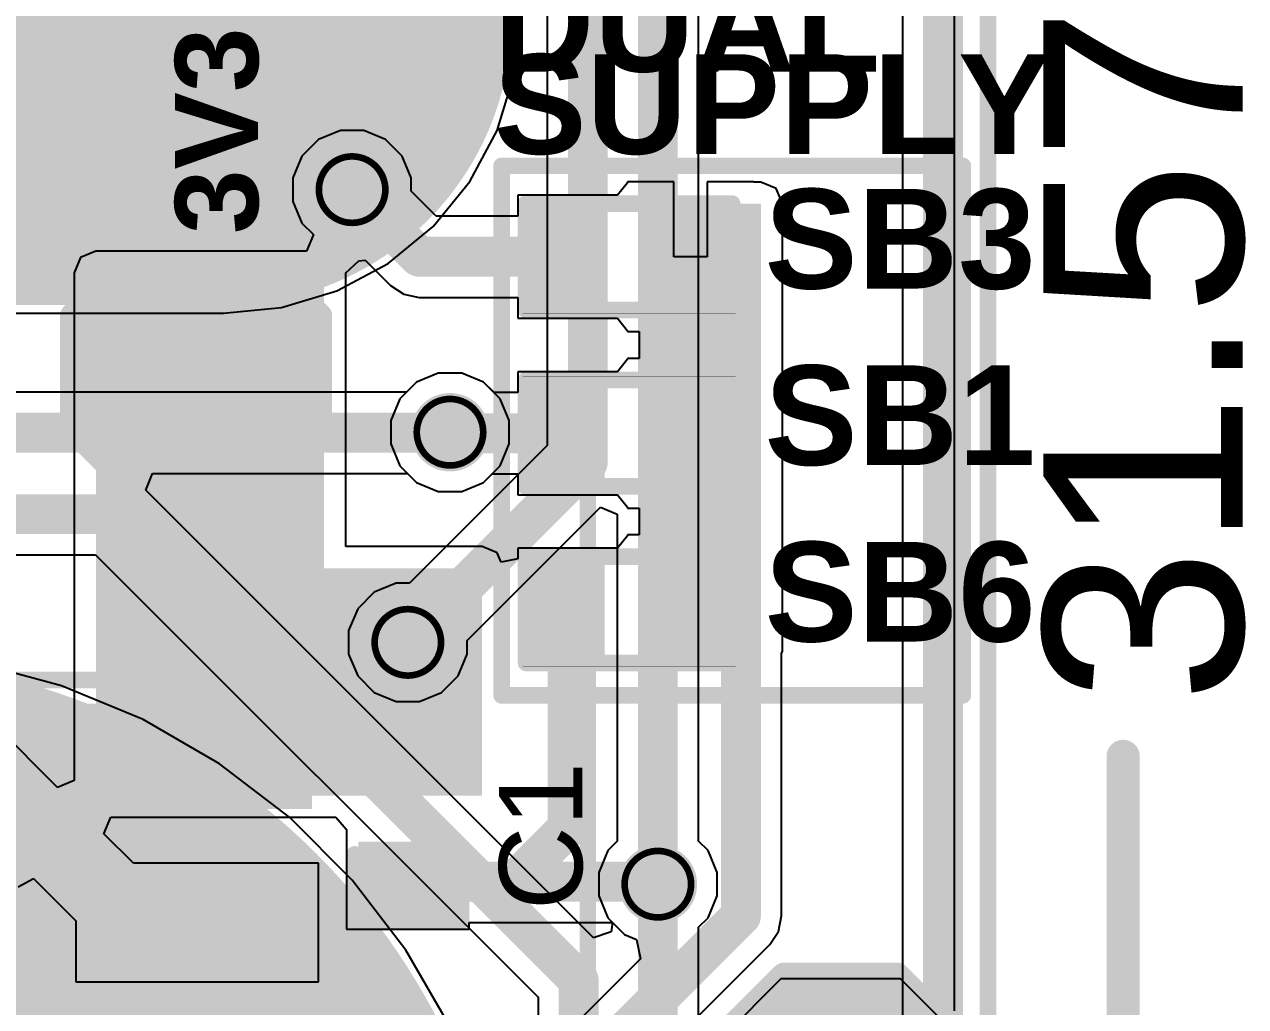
# Model space of a CAD drawing. Header units: inches. Extents: x 0 to 13.7, y 0 to 1.9.
# Drawn here: x 0.3984 to 0.7658, y 0.3242 to 0.6197 of the extents above; entities that cross this region are included whole.
import ezdxf

# ---------------------------------------------------------------- set-up
doc = ezdxf.new("R2010")
doc.units = ezdxf.units.IN
doc.header["$MEASUREMENT"] = 0
for name, color, linetype in [('Board Outline', 216, 'Continuous'), ('Bottom Layer', 5, 'Continuous'), ('Bottom Overlay', 54, 'Continuous'), ('Bottom Paste', 16, 'Continuous'), ('Bottom Solder', 6, 'Continuous'), ('Dimension', 6, 'Continuous'), ('Drill Drawing', 1, 'Continuous'), ('Top Layer', 1, 'Continuous'), ('Top Overlay', 2, 'Continuous'), ('Top Paste', 8, 'Continuous'), ('Top Solder', 216, 'Continuous'), ('Via Holes', 16, 'Continuous')]:
    doc.layers.add(name, color=color, linetype=linetype)
doc.styles.add('Arial', font='', dxfattribs={"height": 0.2})
doc.styles.add('Arial_Bold', font='', dxfattribs={"height": 0.2})
doc.styles.get('Arial').set_extended_font_data('Arial')
doc.styles.get('Arial_Bold').set_extended_font_data('Arial', bold=True)

# ---------------------------------------------------------------- blocks, each defined once
blk = doc.blocks.new('T__________8')
at = {"layer": 'Top Layer'}
blk.add_hatch(color=1, dxfattribs=at).paths.add_polyline_path([(0.015, 0.03), (-0.015, 0.03), (-0.03, 0.015), (-0.03, -0.015), (-0.015, -0.03), (0.015, -0.03), (0.03, -0.015), (0.03, 0.015)])
at = {"layer": 'Top Paste'}
blk.add_hatch(color=8, dxfattribs=at).paths.add_polyline_path([(0.015, 0.03), (-0.015, 0.03), (-0.03, 0.015), (-0.03, -0.015), (-0.015, -0.03), (0.015, -0.03), (0.03, -0.015), (0.03, 0.015)])
at = {"layer": 'Top Solder'}
blk.add_hatch(color=216, dxfattribs=at).paths.add_polyline_path([(0.017, 0.034), (-0.017, 0.034), (-0.034, 0.017), (-0.034, -0.017), (-0.017, -0.034), (0.017, -0.034), (0.034, -0.017), (0.034, 0.017)])
at = {"layer": 'Top Overlay'}
for points in [[(-0.017, 0.037, 0.00787, 0.00787, 0), (-0.037, 0.017, 0.00787, 0.00787, 0)], [(-0.017, 0.037, 0.00787, 0.00787, 0), (0.017, 0.037, 0.00787, 0.00787, 0)], [(0.017, 0.037, 0.00787, 0.00787, 0), (0.037, 0.017, 0.00787, 0.00787, 0)], [(-0.037, 0.017, 0.00787, 0.00787, 0), (-0.037, -0.017, 0.00787, 0.00787, 0)], [(0.037, 0.017, 0.00787, 0.00787, 0), (0.037, -0.017, 0.00787, 0.00787, 0)], [(-0.037, -0.017, 0.00787, 0.00787, 0), (-0.017, -0.037, 0.00787, 0.00787, 0)], [(0.037, -0.017, 0.00787, 0.00787, 0), (0.017, -0.037, 0.00787, 0.00787, 0)], [(-0.017, -0.037, 0.00787, 0.00787, 0), (0.017, -0.037, 0.00787, 0.00787, 0)]]:
    blk.add_lwpolyline(points, format="xyseb", dxfattribs=at)
for points in [[(-0.01897, 0.037, 0.00394, 0.00394, 1), (-0.01503, 0.037, 0.00394, 0.00394, 1)], [(-0.01897, 0.037, 0.00394, 0.00394, 1), (-0.01503, 0.037, 0.00394, 0.00394, 1)], [(0.01503, 0.037, 0.00394, 0.00394, 1), (0.01897, 0.037, 0.00394, 0.00394, 1)], [(0.01503, 0.037, 0.00394, 0.00394, 1), (0.01897, 0.037, 0.00394, 0.00394, 1)], [(-0.03897, 0.017, 0.00394, 0.00394, 1), (-0.03503, 0.017, 0.00394, 0.00394, 1)], [(-0.03897, 0.017, 0.00394, 0.00394, 1), (-0.03503, 0.017, 0.00394, 0.00394, 1)], [(0.03503, 0.017, 0.00394, 0.00394, 1), (0.03897, 0.017, 0.00394, 0.00394, 1)], [(0.03503, 0.017, 0.00394, 0.00394, 1), (0.03897, 0.017, 0.00394, 0.00394, 1)], [(-0.03897, -0.017, 0.00394, 0.00394, 1), (-0.03503, -0.017, 0.00394, 0.00394, 1)], [(-0.03897, -0.017, 0.00394, 0.00394, 1), (-0.03503, -0.017, 0.00394, 0.00394, 1)], [(0.03503, -0.017, 0.00394, 0.00394, 1), (0.03897, -0.017, 0.00394, 0.00394, 1)], [(0.03503, -0.017, 0.00394, 0.00394, 1), (0.03897, -0.017, 0.00394, 0.00394, 1)], [(-0.01897, -0.037, 0.00394, 0.00394, 1), (-0.01503, -0.037, 0.00394, 0.00394, 1)], [(-0.01897, -0.037, 0.00394, 0.00394, 1), (-0.01503, -0.037, 0.00394, 0.00394, 1)], [(0.01503, -0.037, 0.00394, 0.00394, 1), (0.01897, -0.037, 0.00394, 0.00394, 1)], [(0.01503, -0.037, 0.00394, 0.00394, 1), (0.01897, -0.037, 0.00394, 0.00394, 1)]]:
    blk.add_lwpolyline(points, format="xyseb", close=True, dxfattribs=at)
blk = doc.blocks.new('T__________9')
at = {"layer": 'Top Layer'}
blk.add_hatch(color=1, dxfattribs=at).paths.add_polyline_path([(0.015, 0.03), (-0.015, 0.03), (-0.03, 0.015), (-0.03, -0.015), (-0.015, -0.03), (0.015, -0.03), (0.03, -0.015), (0.03, 0.015)])
at = {"layer": 'Top Paste'}
blk.add_hatch(color=8, dxfattribs=at).paths.add_polyline_path([(0.015, 0.03), (-0.015, 0.03), (-0.03, 0.015), (-0.03, -0.015), (-0.015, -0.03), (0.015, -0.03), (0.03, -0.015), (0.03, 0.015)])
at = {"layer": 'Top Solder'}
blk.add_hatch(color=216, dxfattribs=at).paths.add_polyline_path([(0.017, 0.034), (-0.017, 0.034), (-0.034, 0.017), (-0.034, -0.017), (-0.017, -0.034), (0.017, -0.034), (0.034, -0.017), (0.034, 0.017)])
at = {"layer": 'Top Overlay'}
for points in [[(-0.037, 0.017, 0.00787, 0.00787, 0), (-0.017, 0.037, 0.00787, 0.00787, 0)], [(-0.017, 0.037, 0.00787, 0.00787, 0), (0.017, 0.037, 0.00787, 0.00787, 0)], [(0.017, 0.037, 0.00787, 0.00787, 0), (0.037, 0.017, 0.00787, 0.00787, 0)], [(-0.037, -0.017, 0.00787, 0.00787, 0), (-0.037, 0.017, 0.00787, 0.00787, 0)], [(0.037, -0.017, 0.00787, 0.00787, 0), (0.037, 0.017, 0.00787, 0.00787, 0)], [(-0.037, -0.017, 0.00787, 0.00787, 0), (-0.017, -0.037, 0.00787, 0.00787, 0)], [(0.017, -0.037, 0.00787, 0.00787, 0), (0.037, -0.017, 0.00787, 0.00787, 0)], [(-0.017, -0.037, 0.00787, 0.00787, 0), (0.017, -0.037, 0.00787, 0.00787, 0)]]:
    blk.add_lwpolyline(points, format="xyseb", dxfattribs=at)
for points in [[(-0.01897, 0.037, 0.00394, 0.00394, 1), (-0.01503, 0.037, 0.00394, 0.00394, 1)], [(-0.01897, 0.037, 0.00394, 0.00394, 1), (-0.01503, 0.037, 0.00394, 0.00394, 1)], [(0.01503, 0.037, 0.00394, 0.00394, 1), (0.01897, 0.037, 0.00394, 0.00394, 1)], [(0.01503, 0.037, 0.00394, 0.00394, 1), (0.01897, 0.037, 0.00394, 0.00394, 1)], [(-0.03897, 0.017, 0.00394, 0.00394, 1), (-0.03503, 0.017, 0.00394, 0.00394, 1)], [(-0.03897, 0.017, 0.00394, 0.00394, 1), (-0.03503, 0.017, 0.00394, 0.00394, 1)], [(0.03503, 0.017, 0.00394, 0.00394, 1), (0.03897, 0.017, 0.00394, 0.00394, 1)], [(0.03503, 0.017, 0.00394, 0.00394, 1), (0.03897, 0.017, 0.00394, 0.00394, 1)], [(-0.03897, -0.017, 0.00394, 0.00394, 1), (-0.03503, -0.017, 0.00394, 0.00394, 1)], [(-0.03897, -0.017, 0.00394, 0.00394, 1), (-0.03503, -0.017, 0.00394, 0.00394, 1)], [(0.03503, -0.017, 0.00394, 0.00394, 1), (0.03897, -0.017, 0.00394, 0.00394, 1)], [(0.03503, -0.017, 0.00394, 0.00394, 1), (0.03897, -0.017, 0.00394, 0.00394, 1)], [(-0.01897, -0.037, 0.00394, 0.00394, 1), (-0.01503, -0.037, 0.00394, 0.00394, 1)], [(-0.01897, -0.037, 0.00394, 0.00394, 1), (-0.01503, -0.037, 0.00394, 0.00394, 1)], [(0.01503, -0.037, 0.00394, 0.00394, 1), (0.01897, -0.037, 0.00394, 0.00394, 1)], [(0.01503, -0.037, 0.00394, 0.00394, 1), (0.01897, -0.037, 0.00394, 0.00394, 1)]]:
    blk.add_lwpolyline(points, format="xyseb", close=True, dxfattribs=at)
blk = doc.blocks.new('SOIC_8_15')
at = {"layer": 'Top Layer'}
for points in [[(-0.07579, 0.08681), (-0.07579, 0.06319), (-0.13681, 0.06319), (-0.13681, 0.08681)], [(0.13681, 0.08681), (0.13681, 0.06319), (0.07579, 0.06319), (0.07579, 0.08681)], [(-0.07579, 0.03681), (-0.07579, 0.01319), (-0.13681, 0.01319), (-0.13681, 0.03681)], [(0.13681, 0.03681), (0.13681, 0.01319), (0.07579, 0.01319), (0.07579, 0.03681)], [(-0.07579, -0.01319), (-0.07579, -0.03681), (-0.13681, -0.03681), (-0.13681, -0.01319)], [(0.13681, -0.01319), (0.13681, -0.03681), (0.07579, -0.03681), (0.07579, -0.01319)], [(-0.07579, -0.06319), (-0.07579, -0.08681), (-0.13681, -0.08681), (-0.13681, -0.06319)], [(0.13681, -0.06319), (0.13681, -0.08681), (0.07579, -0.08681), (0.07579, -0.06319)]]:
    blk.add_hatch(color=1, dxfattribs=at).paths.add_polyline_path(points)
at = {"layer": 'Top Overlay'}
blk.add_hatch(color=2, dxfattribs=at).paths.add_polyline_path([(-0.072, 0.062), (-0.059, 0.062), (-0.059, 0.088), (-0.072, 0.088)])
at = {"layer": 'Top Paste'}
for points in [[(-0.07579, 0.08681), (-0.07579, 0.06319), (-0.13681, 0.06319), (-0.13681, 0.08681)], [(0.13681, 0.08681), (0.13681, 0.06319), (0.07579, 0.06319), (0.07579, 0.08681)], [(-0.07579, 0.03681), (-0.07579, 0.01319), (-0.13681, 0.01319), (-0.13681, 0.03681)], [(0.13681, 0.03681), (0.13681, 0.01319), (0.07579, 0.01319), (0.07579, 0.03681)], [(-0.07579, -0.01319), (-0.07579, -0.03681), (-0.13681, -0.03681), (-0.13681, -0.01319)], [(0.13681, -0.01319), (0.13681, -0.03681), (0.07579, -0.03681), (0.07579, -0.01319)], [(-0.07579, -0.06319), (-0.07579, -0.08681), (-0.13681, -0.08681), (-0.13681, -0.06319)], [(0.13681, -0.06319), (0.13681, -0.08681), (0.07579, -0.08681), (0.07579, -0.06319)]]:
    blk.add_hatch(color=8, dxfattribs=at).paths.add_polyline_path(points)
at = {"layer": 'Top Solder'}
for points in [[(-0.07179, 0.09081), (-0.07179, 0.05919), (-0.14081, 0.05919), (-0.14081, 0.09081)], [(0.14081, 0.09081), (0.14081, 0.05919), (0.07179, 0.05919), (0.07179, 0.09081)], [(-0.07179, 0.04081), (-0.07179, 0.00919), (-0.14081, 0.00919), (-0.14081, 0.04081)], [(0.14081, 0.04081), (0.14081, 0.00919), (0.07179, 0.00919), (0.07179, 0.04081)], [(-0.07179, -0.00919), (-0.07179, -0.04081), (-0.14081, -0.04081), (-0.14081, -0.00919)], [(0.14081, -0.00919), (0.14081, -0.04081), (0.07179, -0.04081), (0.07179, -0.00919)], [(-0.07179, -0.05919), (-0.07179, -0.09081), (-0.14081, -0.09081), (-0.14081, -0.05919)], [(0.14081, -0.05919), (0.14081, -0.09081), (0.07179, -0.09081), (0.07179, -0.05919)]]:
    blk.add_hatch(color=216, dxfattribs=at).paths.add_polyline_path(points)
at = {"layer": 'Top Overlay'}
for points in [[(-0.07837, 0.091, 0.005, 0.005, 0), (-0.07837, 0.098, 0.005, 0.005, 0)], [(-0.07837, 0.098, 0.005, 0.005, 0), (0.07837, 0.098, 0.005, 0.005, 0)], [(0.07837, 0.091, 0.005, 0.005, 0), (0.07837, 0.098, 0.005, 0.005, 0)], [(-0.148, 0.08, 0.005, 0.005, 0), (-0.143, 0.075, 0.005, 0.005, 0)], [(-0.148, 0.07, 0.005, 0.005, 0), (-0.148, 0.08, 0.005, 0.005, 0)], [(-0.148, 0.07, 0.005, 0.005, 0), (-0.143, 0.075, 0.005, 0.005, 0)], [(-0.07837, -0.098, 0.005, 0.005, 0), (-0.07837, -0.091, 0.005, 0.005, 0)], [(0.07837, -0.098, 0.005, 0.005, 0), (0.07837, -0.091, 0.005, 0.005, 0)], [(-0.07837, -0.098, 0.005, 0.005, 0), (0.07837, -0.098, 0.005, 0.005, 0)]]:
    blk.add_lwpolyline(points, format="xyseb", dxfattribs=at)
for points in [[(-0.07962, 0.098, 0.0025, 0.0025, 1), (-0.07712, 0.098, 0.0025, 0.0025, 1)], [(-0.07962, 0.098, 0.0025, 0.0025, 1), (-0.07712, 0.098, 0.0025, 0.0025, 1)], [(0.07712, 0.098, 0.0025, 0.0025, 1), (0.07962, 0.098, 0.0025, 0.0025, 1)], [(0.07712, 0.098, 0.0025, 0.0025, 1), (0.07962, 0.098, 0.0025, 0.0025, 1)], [(-0.07962, 0.091, 0.0025, 0.0025, 1), (-0.07712, 0.091, 0.0025, 0.0025, 1)], [(0.07712, 0.091, 0.0025, 0.0025, 1), (0.07962, 0.091, 0.0025, 0.0025, 1)], [(-0.14925, 0.08, 0.0025, 0.0025, 1), (-0.14675, 0.08, 0.0025, 0.0025, 1)], [(-0.14925, 0.08, 0.0025, 0.0025, 1), (-0.14675, 0.08, 0.0025, 0.0025, 1)], [(-0.14425, 0.075, 0.0025, 0.0025, 1), (-0.14175, 0.075, 0.0025, 0.0025, 1)], [(-0.14425, 0.075, 0.0025, 0.0025, 1), (-0.14175, 0.075, 0.0025, 0.0025, 1)], [(-0.14925, 0.07, 0.0025, 0.0025, 1), (-0.14675, 0.07, 0.0025, 0.0025, 1)], [(-0.14925, 0.07, 0.0025, 0.0025, 1), (-0.14675, 0.07, 0.0025, 0.0025, 1)], [(-0.07962, -0.091, 0.0025, 0.0025, 1), (-0.07712, -0.091, 0.0025, 0.0025, 1)], [(0.07712, -0.091, 0.0025, 0.0025, 1), (0.07962, -0.091, 0.0025, 0.0025, 1)], [(-0.07962, -0.098, 0.0025, 0.0025, 1), (-0.07712, -0.098, 0.0025, 0.0025, 1)], [(-0.07962, -0.098, 0.0025, 0.0025, 1), (-0.07712, -0.098, 0.0025, 0.0025, 1)], [(0.07712, -0.098, 0.0025, 0.0025, 1), (0.07962, -0.098, 0.0025, 0.0025, 1)], [(0.07712, -0.098, 0.0025, 0.0025, 1), (0.07962, -0.098, 0.0025, 0.0025, 1)]]:
    blk.add_lwpolyline(points, format="xyseb", close=True, dxfattribs=at)
blk = doc.blocks.new('S______B______0402_18')
at = {"layer": 'Top Layer'}
for points in [[(-0.0275, -0.0125), (-0.0275, 0.0125), (-0.0095, 0.0125), (-0.0095, -0.0125)], [(0.0095, -0.0125), (0.0095, 0.0125), (0.0275, 0.0125), (0.0275, -0.0125)]]:
    blk.add_hatch(color=1, dxfattribs=at).paths.add_polyline_path(points)
at = {"layer": 'Top Paste'}
for points in [[(-0.0275, -0.0125), (-0.0275, 0.0125), (-0.0095, 0.0125), (-0.0095, -0.0125)], [(0.0095, -0.0125), (0.0095, 0.0125), (0.0275, 0.0125), (0.0275, -0.0125)]]:
    blk.add_hatch(color=8, dxfattribs=at).paths.add_polyline_path(points)
at = {"layer": 'Top Solder'}
for points in [[(-0.02967, -0.01467), (-0.02967, 0.01467), (-0.00733, 0.01467), (-0.00733, -0.01467)], [(0.00733, -0.01467), (0.00733, 0.01467), (0.02967, 0.01467), (0.02967, -0.01467)]]:
    blk.add_hatch(color=216, dxfattribs=at).paths.add_polyline_path(points)
at = {"layer": 'Top Overlay'}
for points in [[(-0.031, -0.016, 0.005, 0.005, 0), (-0.031, 0.016, 0.005, 0.005, 0)], [(-0.031, 0.016, 0.005, 0.005, 0), (0.031, 0.016, 0.005, 0.005, 0)], [(0.031, -0.016, 0.005, 0.005, 0), (0.031, 0.016, 0.005, 0.005, 0)], [(-0.031, -0.016, 0.005, 0.005, 0), (0.031, -0.016, 0.005, 0.005, 0)], [(-0.032, -0.017, 0.000127, 0.000127, 0), (0.032, -0.017, 0.000127, 0.000127, 0)]]:
    blk.add_lwpolyline(points, format="xyseb", dxfattribs=at)
for points in [[(-0.03225, 0.016, 0.0025, 0.0025, 1), (-0.02975, 0.016, 0.0025, 0.0025, 1)], [(-0.03225, 0.016, 0.0025, 0.0025, 1), (-0.02975, 0.016, 0.0025, 0.0025, 1)], [(0.02975, 0.016, 0.0025, 0.0025, 1), (0.03225, 0.016, 0.0025, 0.0025, 1)], [(0.02975, 0.016, 0.0025, 0.0025, 1), (0.03225, 0.016, 0.0025, 0.0025, 1)], [(-0.03225, -0.016, 0.0025, 0.0025, 1), (-0.02975, -0.016, 0.0025, 0.0025, 1)], [(-0.03225, -0.016, 0.0025, 0.0025, 1), (-0.02975, -0.016, 0.0025, 0.0025, 1)], [(0.02975, -0.016, 0.0025, 0.0025, 1), (0.03225, -0.016, 0.0025, 0.0025, 1)], [(0.02975, -0.016, 0.0025, 0.0025, 1), (0.03225, -0.016, 0.0025, 0.0025, 1)], [(-0.03203, -0.017, 0.0000635, 0.0000635, 1), (-0.03197, -0.017, 0.0000635, 0.0000635, 1)], [(0.03197, -0.017, 0.0000635, 0.0000635, 1), (0.03203, -0.017, 0.0000635, 0.0000635, 1)]]:
    blk.add_lwpolyline(points, format="xyseb", close=True, dxfattribs=at)
blk = doc.blocks.new('S______B______0402_21')
at = {"layer": 'Top Layer'}
for points in [[(-0.0275, -0.0125), (-0.0275, 0.0125), (-0.0095, 0.0125), (-0.0095, -0.0125)], [(0.0095, -0.0125), (0.0095, 0.0125), (0.0275, 0.0125), (0.0275, -0.0125)]]:
    blk.add_hatch(color=1, dxfattribs=at).paths.add_polyline_path(points)
at = {"layer": 'Top Paste'}
for points in [[(-0.0275, -0.0125), (-0.0275, 0.0125), (-0.0095, 0.0125), (-0.0095, -0.0125)], [(0.0095, -0.0125), (0.0095, 0.0125), (0.0275, 0.0125), (0.0275, -0.0125)]]:
    blk.add_hatch(color=8, dxfattribs=at).paths.add_polyline_path(points)
at = {"layer": 'Top Solder'}
for points in [[(-0.02967, -0.01467), (-0.02967, 0.01467), (-0.00733, 0.01467), (-0.00733, -0.01467)], [(0.00733, -0.01467), (0.00733, 0.01467), (0.02967, 0.01467), (0.02967, -0.01467)]]:
    blk.add_hatch(color=216, dxfattribs=at).paths.add_polyline_path(points)
at = {"layer": 'Top Overlay'}
for points in [[(-0.031, 0.016, 0.005, 0.005, 0), (0.031, 0.016, 0.005, 0.005, 0)], [(-0.031, -0.016, 0.005, 0.005, 0), (-0.031, 0.016, 0.005, 0.005, 0)], [(0.031, -0.016, 0.005, 0.005, 0), (0.031, 0.016, 0.005, 0.005, 0)], [(-0.031, -0.016, 0.005, 0.005, 0), (0.031, -0.016, 0.005, 0.005, 0)], [(-0.032, -0.017, 0.000127, 0.000127, 0), (0.032, -0.017, 0.000127, 0.000127, 0)]]:
    blk.add_lwpolyline(points, format="xyseb", dxfattribs=at)
for points in [[(-0.03225, 0.016, 0.0025, 0.0025, 1), (-0.02975, 0.016, 0.0025, 0.0025, 1)], [(-0.03225, 0.016, 0.0025, 0.0025, 1), (-0.02975, 0.016, 0.0025, 0.0025, 1)], [(0.02975, 0.016, 0.0025, 0.0025, 1), (0.03225, 0.016, 0.0025, 0.0025, 1)], [(0.02975, 0.016, 0.0025, 0.0025, 1), (0.03225, 0.016, 0.0025, 0.0025, 1)], [(-0.03225, -0.016, 0.0025, 0.0025, 1), (-0.02975, -0.016, 0.0025, 0.0025, 1)], [(-0.03225, -0.016, 0.0025, 0.0025, 1), (-0.02975, -0.016, 0.0025, 0.0025, 1)], [(0.02975, -0.016, 0.0025, 0.0025, 1), (0.03225, -0.016, 0.0025, 0.0025, 1)], [(0.02975, -0.016, 0.0025, 0.0025, 1), (0.03225, -0.016, 0.0025, 0.0025, 1)], [(-0.03203, -0.017, 0.0000635, 0.0000635, 1), (-0.03197, -0.017, 0.0000635, 0.0000635, 1)], [(0.03197, -0.017, 0.0000635, 0.0000635, 1), (0.03203, -0.017, 0.0000635, 0.0000635, 1)]]:
    blk.add_lwpolyline(points, format="xyseb", close=True, dxfattribs=at)
blk = doc.blocks.new('S______B______0402_23')
at = {"layer": 'Top Layer'}
for points in [[(-0.0275, -0.0125), (-0.0275, 0.0125), (-0.0095, 0.0125), (-0.0095, -0.0125)], [(0.0095, -0.0125), (0.0095, 0.0125), (0.0275, 0.0125), (0.0275, -0.0125)]]:
    blk.add_hatch(color=1, dxfattribs=at).paths.add_polyline_path(points)
at = {"layer": 'Top Paste'}
for points in [[(-0.0275, -0.0125), (-0.0275, 0.0125), (-0.0095, 0.0125), (-0.0095, -0.0125)], [(0.0095, -0.0125), (0.0095, 0.0125), (0.0275, 0.0125), (0.0275, -0.0125)]]:
    blk.add_hatch(color=8, dxfattribs=at).paths.add_polyline_path(points)
at = {"layer": 'Top Solder'}
for points in [[(-0.02967, -0.01467), (-0.02967, 0.01467), (-0.00733, 0.01467), (-0.00733, -0.01467)], [(0.00733, -0.01467), (0.00733, 0.01467), (0.02967, 0.01467), (0.02967, -0.01467)]]:
    blk.add_hatch(color=216, dxfattribs=at).paths.add_polyline_path(points)
at = {"layer": 'Top Overlay'}
for points in [[(0.031, 0.016, 0.005, 0.005, 0), (-0.031, 0.016, 0.005, 0.005, 0)], [(-0.031, 0.016, 0.005, 0.005, 0), (-0.031, -0.016, 0.005, 0.005, 0)], [(0.031, 0.016, 0.005, 0.005, 0), (0.031, -0.016, 0.005, 0.005, 0)], [(0.031, -0.016, 0.005, 0.005, 0), (-0.031, -0.016, 0.005, 0.005, 0)], [(0.032, -0.017, 0.000127, 0.000127, 0), (-0.032, -0.017, 0.000127, 0.000127, 0)]]:
    blk.add_lwpolyline(points, format="xyseb", dxfattribs=at)
for points in [[(-0.03225, 0.016, 0.0025, 0.0025, 1), (-0.02975, 0.016, 0.0025, 0.0025, 1)], [(-0.03225, 0.016, 0.0025, 0.0025, 1), (-0.02975, 0.016, 0.0025, 0.0025, 1)], [(0.02975, 0.016, 0.0025, 0.0025, 1), (0.03225, 0.016, 0.0025, 0.0025, 1)], [(0.02975, 0.016, 0.0025, 0.0025, 1), (0.03225, 0.016, 0.0025, 0.0025, 1)], [(-0.03225, -0.016, 0.0025, 0.0025, 1), (-0.02975, -0.016, 0.0025, 0.0025, 1)], [(-0.03225, -0.016, 0.0025, 0.0025, 1), (-0.02975, -0.016, 0.0025, 0.0025, 1)], [(0.02975, -0.016, 0.0025, 0.0025, 1), (0.03225, -0.016, 0.0025, 0.0025, 1)], [(0.02975, -0.016, 0.0025, 0.0025, 1), (0.03225, -0.016, 0.0025, 0.0025, 1)], [(-0.03203, -0.017, 0.0000635, 0.0000635, 1), (-0.03197, -0.017, 0.0000635, 0.0000635, 1)], [(0.03197, -0.017, 0.0000635, 0.0000635, 1), (0.03203, -0.017, 0.0000635, 0.0000635, 1)]]:
    blk.add_lwpolyline(points, format="xyseb", close=True, dxfattribs=at)
blk = doc.blocks.new('_EMG________B_36')
at = {"layer": 'Bottom Layer'}
h = blk.add_hatch(color=5, dxfattribs=at)
edge = h.paths.add_edge_path()
edge.add_arc((-0.11417, 0.0005), 0.08268, 90, 270)
edge.add_line((-0.11417, -0.08217), (0.11417, -0.08217))
edge.add_arc((0.11417, 0.0005), 0.08268, 270, 450)
edge.add_line((0.11417, 0.08318), (-0.11417, 0.08318))
h = blk.add_hatch(color=5, dxfattribs=at)
edge = h.paths.add_edge_path()
edge.add_arc((0, -0.3932), 0.19685, 0, 360)
at = {"layer": 'Bottom Paste'}
h = blk.add_hatch(color=16, dxfattribs=at)
edge = h.paths.add_edge_path()
edge.add_arc((-0.11417, 0.0005), 0.08268, 90, 270)
edge.add_line((-0.11417, -0.08217), (0.11417, -0.08217))
edge.add_arc((0.11417, 0.0005), 0.08268, 270, 450)
edge.add_line((0.11417, 0.08318), (-0.11417, 0.08318))
h = blk.add_hatch(color=16, dxfattribs=at)
edge = h.paths.add_edge_path()
edge.add_arc((0, -0.3932), 0.19685, 0, 360)
at = {"layer": 'Bottom Solder'}
h = blk.add_hatch(color=6, dxfattribs=at)
edge = h.paths.add_edge_path()
edge.add_arc((-0.11417, 0.0005), 0.08668, 90, 270)
edge.add_line((-0.11417, -0.08617), (0.11417, -0.08617))
edge.add_arc((0.11417, 0.0005), 0.08668, 270, 450)
edge.add_line((0.11417, 0.08718), (-0.11417, 0.08718))
h = blk.add_hatch(color=6, dxfattribs=at)
edge = h.paths.add_edge_path()
edge.add_arc((0, -0.3932), 0.20085, 0, 360)
at = {"layer": 'Bottom Overlay'}
blk.add_lwpolyline([(0.22375, -0.43172, 0.005, 0.005, 0), (0.22375, 0.43172, 0.005, 0.005, 0)], format="xyseb", dxfattribs=at)
blk = doc.blocks.new('C___0402_45')
at = {"layer": 'Top Layer'}
for points in [[(-0.0275, -0.0125), (-0.0275, 0.0125), (-0.0095, 0.0125), (-0.0095, -0.0125)], [(0.0095, -0.0125), (0.0095, 0.0125), (0.0275, 0.0125), (0.0275, -0.0125)]]:
    blk.add_hatch(color=1, dxfattribs=at).paths.add_polyline_path(points)
at = {"layer": 'Top Paste'}
for points in [[(-0.0275, -0.0125), (-0.0275, 0.0125), (-0.0095, 0.0125), (-0.0095, -0.0125)], [(0.0095, -0.0125), (0.0095, 0.0125), (0.0275, 0.0125), (0.0275, -0.0125)]]:
    blk.add_hatch(color=8, dxfattribs=at).paths.add_polyline_path(points)
at = {"layer": 'Top Solder'}
for points in [[(-0.02986, -0.01486), (-0.02986, 0.01486), (-0.00714, 0.01486), (-0.00714, -0.01486)], [(0.00714, -0.01486), (0.00714, 0.01486), (0.02986, 0.01486), (0.02986, -0.01486)]]:
    blk.add_hatch(color=216, dxfattribs=at).paths.add_polyline_path(points)
at = {"layer": 'Top Overlay'}
for points in [[(-0.011, 0.016, 0.005, 0.005, 0), (-0.031, 0.016, 0.005, 0.005, 0)], [(-0.031, -0.016, 0.005, 0.005, 0), (-0.031, 0.016, 0.005, 0.005, 0)], [(0.031, 0.016, 0.005, 0.005, 0), (0.011, 0.016, 0.005, 0.005, 0)], [(0.031, -0.016, 0.005, 0.005, 0), (0.031, 0.016, 0.005, 0.005, 0)], [(-0.011, -0.016, 0.005, 0.005, 0), (-0.031, -0.016, 0.005, 0.005, 0)], [(0.031, -0.016, 0.005, 0.005, 0), (0.011, -0.016, 0.005, 0.005, 0)]]:
    blk.add_lwpolyline(points, format="xyseb", dxfattribs=at)
for points in [[(-0.03225, 0.016, 0.0025, 0.0025, 1), (-0.02975, 0.016, 0.0025, 0.0025, 1)], [(-0.03225, 0.016, 0.0025, 0.0025, 1), (-0.02975, 0.016, 0.0025, 0.0025, 1)], [(-0.01225, 0.016, 0.0025, 0.0025, 1), (-0.00975, 0.016, 0.0025, 0.0025, 1)], [(0.00975, 0.016, 0.0025, 0.0025, 1), (0.01225, 0.016, 0.0025, 0.0025, 1)], [(0.02975, 0.016, 0.0025, 0.0025, 1), (0.03225, 0.016, 0.0025, 0.0025, 1)], [(0.02975, 0.016, 0.0025, 0.0025, 1), (0.03225, 0.016, 0.0025, 0.0025, 1)], [(-0.03225, -0.016, 0.0025, 0.0025, 1), (-0.02975, -0.016, 0.0025, 0.0025, 1)], [(-0.03225, -0.016, 0.0025, 0.0025, 1), (-0.02975, -0.016, 0.0025, 0.0025, 1)], [(-0.01225, -0.016, 0.0025, 0.0025, 1), (-0.00975, -0.016, 0.0025, 0.0025, 1)], [(0.00975, -0.016, 0.0025, 0.0025, 1), (0.01225, -0.016, 0.0025, 0.0025, 1)], [(0.02975, -0.016, 0.0025, 0.0025, 1), (0.03225, -0.016, 0.0025, 0.0025, 1)], [(0.02975, -0.016, 0.0025, 0.0025, 1), (0.03225, -0.016, 0.0025, 0.0025, 1)]]:
    blk.add_lwpolyline(points, format="xyseb", close=True, dxfattribs=at)

msp = doc.modelspace()

# ---------------------------------------------------------------- hatches: boundary and pattern name
at = {"layer": 'Bottom Layer'}
h = msp.add_hatch(color=5, dxfattribs=at)
edge = h.paths.add_edge_path()
edge.add_arc((0.497, 0.57), 0.01181, 0, 360)
h = msp.add_hatch(color=5, dxfattribs=at)
edge = h.paths.add_edge_path()
edge.add_arc((0.52645, 0.497), 0.01181, 0, 360)
h = msp.add_hatch(color=5, dxfattribs=at)
edge = h.paths.add_edge_path()
edge.add_arc((0.51377, 0.43377), 0.01181, 0, 360)
h = msp.add_hatch(color=5, dxfattribs=at)
edge = h.paths.add_edge_path()
edge.add_arc((0.589, 0.361), 0.01181, 0, 360)
at = {"layer": 'Top Layer'}
h = msp.add_hatch(color=1, dxfattribs=at)
edge = h.paths.add_edge_path()
edge.add_arc((0.497, 0.57), 0.01181, 0, 360)
for points in [[(0.58984, 0.43109), (0.62, 0.43109), (0.62, 0.5658), (0.58984, 0.5658)], [(0.41989, 0.44359), (0.48858, 0.44359), (0.48858, 0.54496), (0.41989, 0.54496)], [(0.41989, 0.38766), (0.53609, 0.38766), (0.53609, 0.45609), (0.41989, 0.45609)]]:
    msp.add_hatch(color=1, dxfattribs=at).paths.add_polyline_path(points)
h = msp.add_hatch(color=1, dxfattribs=at)
edge = h.paths.add_edge_path()
edge.add_arc((0.52645, 0.497), 0.01181, 0, 360)
h = msp.add_hatch(color=1, dxfattribs=at)
edge = h.paths.add_edge_path()
edge.add_arc((0.51377, 0.43377), 0.01181, 0, 360)
h = msp.add_hatch(color=1, dxfattribs=at)
edge = h.paths.add_edge_path()
edge.add_arc((0.589, 0.361), 0.01181, 0, 360)
at = {"layer": 'Via Holes'}
h = msp.add_hatch(color=7, dxfattribs=at)
edge = h.paths.add_edge_path()
edge.add_arc((0.497, 0.57), 0.00591, 0, 360)
h = msp.add_hatch(color=7, dxfattribs=at)
edge = h.paths.add_edge_path()
edge.add_arc((0.52645, 0.497), 0.00591, 0, 360)
h = msp.add_hatch(color=7, dxfattribs=at)
edge = h.paths.add_edge_path()
edge.add_arc((0.51377, 0.43377), 0.00591, 0, 360)
h = msp.add_hatch(color=7, dxfattribs=at)
edge = h.paths.add_edge_path()
edge.add_arc((0.589, 0.361), 0.00591, 0, 360)

# ---------------------------------------------------------------- linework, layer by layer
at = {"layer": 'Board Outline'}
msp.add_lwpolyline([(0.68834, -0.00002, 0.005, 0.005, 0), (0.68835, 1.24279, 0.005, 0.005, 0)], format="xyseb", dxfattribs=at)
at = {"layer": 'Bottom Layer'}
for p, q in [((0.66258, 0.68603), (0.66258, 0.19988)), ((0.60124, 0.37395), (0.60124, 0.65946)), ((0.55568, 0.65001), (0.55568, 0.49299)), ((0.54574, 0.60453), (0.54745, 0.62191)), ((0.54067, 0.58781), (0.54574, 0.60453)), ((0.53243, 0.57241), (0.54067, 0.58781)), ((0.52135, 0.5589), (0.53243, 0.57241)), ((0.50785, 0.54782), (0.52135, 0.5589)), ((0.49244, 0.53959), (0.50785, 0.54782)), ((0.47573, 0.53452), (0.49244, 0.53959)), ((0.23, 0.53281), (0.45834, 0.53281)), ((0.45834, 0.53281), (0.47573, 0.53452)), ((0.52291, 0.51481), (0.51636, 0.5121)), ((0.52999, 0.51481), (0.52291, 0.51481)), ((0.53654, 0.5121), (0.52999, 0.51481)), ((0.51636, 0.5121), (0.51335, 0.50908)), ((0.54155, 0.50709), (0.53654, 0.5121)), ((0.51335, 0.50908), (0.22225, 0.50908)), ((0.54426, 0.50054), (0.54155, 0.50709)), ((0.54426, 0.49346), (0.54426, 0.50054)), ((0.55568, 0.49299), (0.51428, 0.45158)), ((0.54155, 0.48691), (0.54426, 0.49346)), ((0.53654, 0.4819), (0.54155, 0.48691)), ((0.43494, 0.47961), (0.43691, 0.48461)), ((0.43691, 0.48461), (0.51365, 0.48461)), ((0.51365, 0.48461), (0.51636, 0.4819)), ((0.51636, 0.4819), (0.52291, 0.47919)), ((0.52999, 0.47919), (0.53654, 0.4819)), ((0.56966, 0.34488), (0.43494, 0.47961)), ((0.52291, 0.47919), (0.52999, 0.47919)), ((0.53158, 0.43428), (0.57176, 0.47446)), ((0.57176, 0.47446), (0.57676, 0.47239)), ((0.57676, 0.47239), (0.57676, 0.37395)), ((0.32394, 0.46012), (0.41982, 0.46012)), ((0.41982, 0.46012), (0.55295, 0.32699)), ((0.50368, 0.44887), (0.49867, 0.44386)), ((0.51023, 0.45158), (0.50368, 0.44887)), ((0.51428, 0.45158), (0.51023, 0.45158)), ((0.49867, 0.44386), (0.49596, 0.43732)), ((0.49596, 0.43732), (0.49596, 0.43023)), ((0.53158, 0.43023), (0.53158, 0.43428)), ((0.49596, 0.43023), (0.49867, 0.42368)), ((0.52887, 0.42368), (0.53158, 0.43023)), ((0.40951, 0.42071), (0.38383, 0.42759)), ((0.49867, 0.42368), (0.50368, 0.41867)), ((0.52386, 0.41867), (0.52887, 0.42368)), ((0.43408, 0.41053), (0.40951, 0.42071)), ((0.50368, 0.41867), (0.51023, 0.41596)), ((0.51023, 0.41596), (0.51732, 0.41596)), ((0.51732, 0.41596), (0.52386, 0.41867)), ((0.45711, 0.39724), (0.43408, 0.41053)), ((0.47821, 0.38105), (0.45711, 0.39724)), ((0.49701, 0.36225), (0.47821, 0.38105)), ((0.57676, 0.37395), (0.5739, 0.37109)), ((0.6041, 0.37109), (0.60124, 0.37395)), ((0.5739, 0.37109), (0.57119, 0.36454)), ((0.60681, 0.36454), (0.6041, 0.37109)), ((0.57119, 0.36454), (0.57119, 0.35746)), ((0.60681, 0.35746), (0.60681, 0.36454)), ((0.5132, 0.34115), (0.49701, 0.36225)), ((0.57119, 0.35746), (0.5739, 0.35091)), ((0.6041, 0.35091), (0.60681, 0.35746)), ((0.5739, 0.35091), (0.57534, 0.34947)), ((0.57534, 0.34947), (0.57495, 0.34667)), ((0.60124, 0.34805), (0.6041, 0.35091)), ((0.57495, 0.34667), (0.56966, 0.34488)), ((0.60124, 0.14539), (0.60124, 0.34805)), ((0.52649, 0.31812), (0.5132, 0.34115)), ((0.55295, 0.32699), (0.55295, 0.22546))]:
    msp.add_line(p, q, dxfattribs=at)
for points in [[(0.67481, 0.19481, 0.012, 0.012, 0), (0.67481, 1.01219, 0.012, 0.012, 0)], [(0.589, 0.361, 0.012, 0.012, 0), (0.589, 0.65946, 0.012, 0.012, 0)], [(0.56792, 0.48792, 0.012, 0.012, 0), (0.56792, 0.65508, 0.012, 0.012, 0)], [(0.21718, 0.49685, 0.012, 0.012, 0), (0.5263, 0.49685, 0.012, 0.012, 0)], [(0.51377, 0.43377, 0.012, 0.012, 0), (0.56792, 0.48792, 0.012, 0.012, 0)], [(0.31099, 0.47236, 0.012, 0.012, 0), (0.42489, 0.47236, 0.012, 0.012, 0)], [(0.42489, 0.47236, 0.012, 0.012, 0), (0.56519, 0.33206, 0.012, 0.012, 0)], [(0.589, 0.14539, 0.012, 0.012, 0), (0.589, 0.361, 0.012, 0.012, 0)], [(0.56519, 0.20841, 0.012, 0.012, 0), (0.56519, 0.33206, 0.012, 0.012, 0)]]:
    msp.add_lwpolyline(points, format="xyseb", dxfattribs=at)
for points in [[(0.5233, 0.49685, 0.006, 0.006, 1), (0.5293, 0.49685, 0.006, 0.006, 1)], [(0.56492, 0.48792, 0.006, 0.006, 1), (0.57092, 0.48792, 0.006, 0.006, 1)], [(0.56492, 0.48792, 0.006, 0.006, 1), (0.57092, 0.48792, 0.006, 0.006, 1)], [(0.42189, 0.47236, 0.006, 0.006, 1), (0.42789, 0.47236, 0.006, 0.006, 1)], [(0.42189, 0.47236, 0.006, 0.006, 1), (0.42789, 0.47236, 0.006, 0.006, 1)], [(0.51077, 0.43377, 0.006, 0.006, 1), (0.51677, 0.43377, 0.006, 0.006, 1)], [(0.586, 0.361, 0.006, 0.006, 1), (0.592, 0.361, 0.006, 0.006, 1)], [(0.586, 0.361, 0.006, 0.006, 1), (0.592, 0.361, 0.006, 0.006, 1)], [(0.56219, 0.33206, 0.006, 0.006, 1), (0.56819, 0.33206, 0.006, 0.006, 1)], [(0.56219, 0.33206, 0.006, 0.006, 1), (0.56819, 0.33206, 0.006, 0.006, 1)]]:
    msp.add_lwpolyline(points, format="xyseb", close=True, dxfattribs=at)
at = {"layer": 'Dimension'}
msp.add_lwpolyline([(0.729, -0.00002, 0.01, 0.01, 0), (0.729, 0.39945, 0.01, 0.01, 0)], format="xyseb", dxfattribs=at)
msp.add_lwpolyline([(0.7265, 0.39945, 0.005, 0.005, 1), (0.7315, 0.39945, 0.005, 0.005, 1)], format="xyseb", close=True, dxfattribs=at)
at = {"layer": 'Drill Drawing'}
for points in [[(0.507, 0.57, 0.002, 0.002, 1), (0.487, 0.57, 0.002, 0.002, 1)], [(0.4865, 0.57, 0.001, 0.001, 1), (0.4875, 0.57, 0.001, 0.001, 1)], [(0.5065, 0.57, 0.001, 0.001, 1), (0.5075, 0.57, 0.001, 0.001, 1)], [(0.53645, 0.497, 0.002, 0.002, 1), (0.51645, 0.497, 0.002, 0.002, 1)], [(0.51595, 0.497, 0.001, 0.001, 1), (0.51695, 0.497, 0.001, 0.001, 1)], [(0.53595, 0.497, 0.001, 0.001, 1), (0.53695, 0.497, 0.001, 0.001, 1)], [(0.52377, 0.43377, 0.002, 0.002, 1), (0.50377, 0.43377, 0.002, 0.002, 1)], [(0.50327, 0.43377, 0.001, 0.001, 1), (0.50427, 0.43377, 0.001, 0.001, 1)], [(0.52327, 0.43377, 0.001, 0.001, 1), (0.52427, 0.43377, 0.001, 0.001, 1)], [(0.599, 0.361, 0.002, 0.002, 1), (0.579, 0.361, 0.002, 0.002, 1)], [(0.5785, 0.361, 0.001, 0.001, 1), (0.5795, 0.361, 0.001, 0.001, 1)], [(0.5985, 0.361, 0.001, 0.001, 1), (0.5995, 0.361, 0.001, 0.001, 1)]]:
    msp.add_lwpolyline(points, format="xyseb", close=True, dxfattribs=at)
at = {"layer": 'Top Layer'}
for p, q in [((0.67816, 1.2326), (0.67815, 0.32286)), ((0.48691, 0.5851), (0.4819, 0.58009)), ((0.49346, 0.58781), (0.48691, 0.5851)), ((0.50054, 0.58781), (0.49346, 0.58781)), ((0.50709, 0.5851), (0.50054, 0.58781)), ((0.5121, 0.58009), (0.50709, 0.5851)), ((0.4819, 0.58009), (0.47919, 0.57354)), ((0.51481, 0.57354), (0.5121, 0.58009)), ((0.47919, 0.57354), (0.47919, 0.56646)), ((0.51481, 0.56949), (0.51481, 0.57354)), ((0.57984, 0.57206), (0.57684, 0.5683)), ((0.59384, 0.5723), (0.57984, 0.5723)), ((0.57984, 0.5723), (0.57984, 0.57206)), ((0.59384, 0.5498), (0.59384, 0.5723)), ((0.61784, 0.5723), (0.60384, 0.5723)), ((0.60384, 0.5723), (0.60384, 0.5498)), ((0.61784, 0.57229), (0.61784, 0.5723)), ((0.62, 0.57229), (0.61784, 0.57229)), ((0.62459, 0.57039), (0.62, 0.57229)), ((0.62649, 0.5658), (0.62459, 0.57039)), ((0.47919, 0.56646), (0.4819, 0.55991)), ((0.52227, 0.56203), (0.51481, 0.56949)), ((0.57484, 0.5683), (0.54684, 0.5683)), ((0.54684, 0.5683), (0.54684, 0.56203)), ((0.57684, 0.5683), (0.57484, 0.5683)), ((0.62649, 0.43109), (0.62649, 0.5658)), ((0.4819, 0.55991), (0.48535, 0.55646)), ((0.54684, 0.56203), (0.52227, 0.56203)), ((0.48535, 0.55646), (0.48328, 0.55146)), ((0.41989, 0.55146), (0.41529, 0.54956)), ((0.48328, 0.55146), (0.41989, 0.55146)), ((0.41529, 0.54956), (0.41339, 0.54496)), ((0.49508, 0.54496), (0.499, 0.54856)), ((0.499, 0.54856), (0.50089, 0.54881)), ((0.50089, 0.54881), (0.50855, 0.54115)), ((0.60384, 0.5498), (0.59384, 0.5498)), ((0.41339, 0.54496), (0.41339, 0.45609)), ((0.49508, 0.46258), (0.49508, 0.54496)), ((0.50855, 0.54115), (0.51252, 0.5385)), ((0.51252, 0.5385), (0.5172, 0.53756)), ((0.5172, 0.53756), (0.54684, 0.53756)), ((0.54684, 0.53756), (0.54684, 0.5313)), ((0.54684, 0.5313), (0.57484, 0.5313)), ((0.57484, 0.5313), (0.57684, 0.5313)), ((0.57684, 0.5313), (0.57984, 0.52754)), ((0.57984, 0.52754), (0.57984, 0.5273)), ((0.57984, 0.5273), (0.58334, 0.5273)), ((0.58334, 0.5273), (0.58334, 0.51919)), ((0.57984, 0.51895), (0.57684, 0.51519)), ((0.58334, 0.51919), (0.57984, 0.51919)), ((0.57984, 0.51919), (0.57984, 0.51895)), ((0.52291, 0.51481), (0.51636, 0.5121)), ((0.52999, 0.51481), (0.52291, 0.51481)), ((0.53654, 0.5121), (0.52999, 0.51481)), ((0.57484, 0.51519), (0.54684, 0.51519)), ((0.54684, 0.51519), (0.54684, 0.50893)), ((0.57684, 0.51519), (0.57484, 0.51519)), ((0.51636, 0.5121), (0.51135, 0.50709)), ((0.53971, 0.50893), (0.53654, 0.5121)), ((0.51135, 0.50709), (0.50864, 0.50054)), ((0.54684, 0.50893), (0.53971, 0.50893)), ((0.50864, 0.50054), (0.50864, 0.49346)), ((0.50864, 0.49346), (0.51135, 0.48691)), ((0.51135, 0.48691), (0.51636, 0.4819)), ((0.51636, 0.4819), (0.52291, 0.47919)), ((0.52999, 0.47919), (0.53654, 0.4819)), ((0.53654, 0.4819), (0.5391, 0.48446)), ((0.5391, 0.48446), (0.54684, 0.48446)), ((0.54684, 0.48446), (0.54684, 0.47819)), ((0.52291, 0.47919), (0.52999, 0.47919)), ((0.54684, 0.47819), (0.57484, 0.47819)), ((0.57484, 0.47819), (0.57684, 0.47819)), ((0.57684, 0.47819), (0.57984, 0.47444)), ((0.57984, 0.47444), (0.57984, 0.47419)), ((0.57984, 0.47419), (0.58334, 0.47419)), ((0.58334, 0.47419), (0.58334, 0.46609)), ((0.57984, 0.46585), (0.57684, 0.46209)), ((0.58334, 0.46609), (0.57984, 0.46609)), ((0.57984, 0.46609), (0.57984, 0.46585)), ((0.53609, 0.46258), (0.49508, 0.46258)), ((0.54068, 0.46068), (0.53609, 0.46258)), ((0.54184, 0.45788), (0.54068, 0.46068)), ((0.57684, 0.46209), (0.54684, 0.46209)), ((0.54684, 0.46209), (0.54684, 0.45888)), ((0.41339, 0.45609), (0.41339, 0.44359)), ((0.54684, 0.45888), (0.54184, 0.45788)), ((0.41339, 0.44359), (0.41339, 0.39215)), ((0.40839, 0.39008), (0.36828, 0.43019)), ((0.62624, 0.43046), (0.62649, 0.43109)), ((0.62624, 0.35147), (0.62624, 0.43046)), ((0.41339, 0.39215), (0.40839, 0.39008)), ((0.42231, 0.37617), (0.42438, 0.38117)), ((0.42438, 0.38117), (0.49212, 0.38117)), ((0.49212, 0.38117), (0.49527, 0.37747)), ((0.43119, 0.36728), (0.42231, 0.37617)), ((0.49527, 0.37747), (0.49527, 0.34747)), ((0.48691, 0.36728), (0.43119, 0.36728)), ((0.48691, 0.33166), (0.48691, 0.36728)), ((0.39655, 0.36024), (0.40116, 0.36271)), ((0.40116, 0.36271), (0.41389, 0.34998)), ((0.41389, 0.34998), (0.41389, 0.33166)), ((0.53227, 0.34747), (0.53227, 0.3495)), ((0.53227, 0.3495), (0.57531, 0.3495)), ((0.57531, 0.3495), (0.57891, 0.3459)), ((0.6253, 0.34679), (0.62624, 0.35147)), ((0.49527, 0.34747), (0.53227, 0.34747)), ((0.57891, 0.3459), (0.58255, 0.34439)), ((0.62265, 0.34282), (0.6253, 0.34679)), ((0.58255, 0.34439), (0.58379, 0.33857)), ((0.59354, 0.31371), (0.62265, 0.34282)), ((0.58379, 0.33857), (0.55693, 0.31171)), ((0.41389, 0.33166), (0.48691, 0.33166)), ((0.626, 0.33247), (0.608, 0.31447)), ((0.662, 0.33247), (0.626, 0.33247)), ((0.67353, 0.32095), (0.662, 0.33247))]:
    msp.add_line(p, q, dxfattribs=at)
for points in [[(0.497, 0.57, 0.012, 0.012, 0), (0.5172, 0.5498, 0.012, 0.012, 0)], [(0.5172, 0.5498, 0.012, 0.012, 0), (0.56184, 0.5498, 0.012, 0.012, 0)], [(0.59884, 0.49669, 0.012, 0.012, 0), (0.59884, 0.5498, 0.012, 0.012, 0)], [(0.52645, 0.49669, 0.012, 0.012, 0), (0.56184, 0.49669, 0.012, 0.012, 0)], [(0.59884, 0.44359, 0.012, 0.012, 0), (0.59884, 0.49669, 0.012, 0.012, 0)], [(0.614, 0.35147, 0.012, 0.012, 0), (0.614, 0.4503, 0.012, 0.012, 0)], [(0.56184, 0.37792, 0.012, 0.012, 0), (0.56184, 0.44359, 0.012, 0.012, 0)], [(0.35604, 0.42513, 0.012, 0.012, 0), (0.4317, 0.34947, 0.012, 0.012, 0)], [(0.4504, 0.39947, 0.012, 0.012, 0), (0.51377, 0.39947, 0.012, 0.012, 0)], [(0.51377, 0.39947, 0.012, 0.012, 0), (0.51395, 0.39947, 0.012, 0.012, 0)], [(0.54566, 0.36174, 0.012, 0.012, 0), (0.56184, 0.37792, 0.012, 0.012, 0)], [(0.51395, 0.36247, 0.012, 0.012, 0), (0.51469, 0.36174, 0.012, 0.012, 0)], [(0.51469, 0.36174, 0.012, 0.012, 0), (0.54566, 0.36174, 0.012, 0.012, 0)], [(0.54566, 0.36174, 0.012, 0.012, 0), (0.58826, 0.36174, 0.012, 0.012, 0)], [(0.58826, 0.36174, 0.012, 0.012, 0), (0.589, 0.361, 0.012, 0.012, 0)], [(0.562, 0.29947, 0.012, 0.012, 0), (0.614, 0.35147, 0.012, 0.012, 0)], [(0.4317, 0.34947, 0.012, 0.012, 0), (0.4504, 0.34947, 0.012, 0.012, 0)]]:
    msp.add_lwpolyline(points, format="xyseb", dxfattribs=at)
for points in [[(0.494, 0.57, 0.006, 0.006, 1), (0.5, 0.57, 0.006, 0.006, 1)], [(0.5142, 0.5498, 0.006, 0.006, 1), (0.5202, 0.5498, 0.006, 0.006, 1)], [(0.5142, 0.5498, 0.006, 0.006, 1), (0.5202, 0.5498, 0.006, 0.006, 1)], [(0.55884, 0.5498, 0.006, 0.006, 1), (0.56484, 0.5498, 0.006, 0.006, 1)], [(0.59584, 0.5498, 0.006, 0.006, 1), (0.60184, 0.5498, 0.006, 0.006, 1)], [(0.52345, 0.49669, 0.006, 0.006, 1), (0.52945, 0.49669, 0.006, 0.006, 1)], [(0.55884, 0.49669, 0.006, 0.006, 1), (0.56484, 0.49669, 0.006, 0.006, 1)], [(0.59584, 0.49669, 0.006, 0.006, 1), (0.60184, 0.49669, 0.006, 0.006, 1)], [(0.59584, 0.49669, 0.006, 0.006, 1), (0.60184, 0.49669, 0.006, 0.006, 1)], [(0.611, 0.4503, 0.006, 0.006, 1), (0.617, 0.4503, 0.006, 0.006, 1)], [(0.55884, 0.44359, 0.006, 0.006, 1), (0.56484, 0.44359, 0.006, 0.006, 1)], [(0.59584, 0.44359, 0.006, 0.006, 1), (0.60184, 0.44359, 0.006, 0.006, 1)], [(0.4474, 0.39947, 0.006, 0.006, 1), (0.4534, 0.39947, 0.006, 0.006, 1)], [(0.51077, 0.39947, 0.006, 0.006, 1), (0.51677, 0.39947, 0.006, 0.006, 1)], [(0.51077, 0.39947, 0.006, 0.006, 1), (0.51677, 0.39947, 0.006, 0.006, 1)], [(0.51095, 0.39947, 0.006, 0.006, 1), (0.51695, 0.39947, 0.006, 0.006, 1)], [(0.55884, 0.37792, 0.006, 0.006, 1), (0.56484, 0.37792, 0.006, 0.006, 1)], [(0.55884, 0.37792, 0.006, 0.006, 1), (0.56484, 0.37792, 0.006, 0.006, 1)], [(0.51095, 0.36247, 0.006, 0.006, 1), (0.51695, 0.36247, 0.006, 0.006, 1)], [(0.51169, 0.36174, 0.006, 0.006, 1), (0.51769, 0.36174, 0.006, 0.006, 1)], [(0.51169, 0.36174, 0.006, 0.006, 1), (0.51769, 0.36174, 0.006, 0.006, 1)], [(0.54266, 0.36174, 0.006, 0.006, 1), (0.54866, 0.36174, 0.006, 0.006, 1)], [(0.54266, 0.36174, 0.006, 0.006, 1), (0.54866, 0.36174, 0.006, 0.006, 1)], [(0.54266, 0.36174, 0.006, 0.006, 1), (0.54866, 0.36174, 0.006, 0.006, 1)], [(0.58526, 0.36174, 0.006, 0.006, 1), (0.59126, 0.36174, 0.006, 0.006, 1)], [(0.58526, 0.36174, 0.006, 0.006, 1), (0.59126, 0.36174, 0.006, 0.006, 1)], [(0.586, 0.361, 0.006, 0.006, 1), (0.592, 0.361, 0.006, 0.006, 1)], [(0.611, 0.35147, 0.006, 0.006, 1), (0.617, 0.35147, 0.006, 0.006, 1)], [(0.611, 0.35147, 0.006, 0.006, 1), (0.617, 0.35147, 0.006, 0.006, 1)], [(0.4287, 0.34947, 0.006, 0.006, 1), (0.4347, 0.34947, 0.006, 0.006, 1)], [(0.4287, 0.34947, 0.006, 0.006, 1), (0.4347, 0.34947, 0.006, 0.006, 1)], [(0.4474, 0.34947, 0.006, 0.006, 1), (0.4534, 0.34947, 0.006, 0.006, 1)]]:
    msp.add_lwpolyline(points, format="xyseb", close=True, dxfattribs=at)
at = {"layer": 'Top Overlay'}
for points in [[(0.542, 0.57716, 0.005, 0.005, 0), (0.68075, 0.57716, 0.005, 0.005, 0)], [(0.542, 0.4178, 0.005, 0.005, 0), (0.542, 0.57716, 0.005, 0.005, 0)], [(0.68075, 0.4178, 0.005, 0.005, 0), (0.68075, 0.57716, 0.005, 0.005, 0)], [(0.542, 0.4178, 0.005, 0.005, 0), (0.68075, 0.4178, 0.005, 0.005, 0)]]:
    msp.add_lwpolyline(points, format="xyseb", dxfattribs=at)
for points in [[(0.54075, 0.57716, 0.0025, 0.0025, 1), (0.54325, 0.57716, 0.0025, 0.0025, 1)], [(0.54075, 0.57716, 0.0025, 0.0025, 1), (0.54325, 0.57716, 0.0025, 0.0025, 1)], [(0.6795, 0.57716, 0.0025, 0.0025, 1), (0.682, 0.57716, 0.0025, 0.0025, 1)], [(0.6795, 0.57716, 0.0025, 0.0025, 1), (0.682, 0.57716, 0.0025, 0.0025, 1)], [(0.54075, 0.4178, 0.0025, 0.0025, 1), (0.54325, 0.4178, 0.0025, 0.0025, 1)], [(0.54075, 0.4178, 0.0025, 0.0025, 1), (0.54325, 0.4178, 0.0025, 0.0025, 1)], [(0.6795, 0.4178, 0.0025, 0.0025, 1), (0.682, 0.4178, 0.0025, 0.0025, 1)], [(0.6795, 0.4178, 0.0025, 0.0025, 1), (0.682, 0.4178, 0.0025, 0.0025, 1)]]:
    msp.add_lwpolyline(points, format="xyseb", close=True, dxfattribs=at)

# ---------------------------------------------------------------- block references
for name, p in [('_EMG________B_36', (0.34417, 0.62141)), ('S______B______0402_21', (0.58034, 0.5498)), ('S______B______0402_18', (0.58034, 0.44359)), ('SOIC_8_15', (0.3441, 0.32447)), ('T__________9', (0.644, 0.29647))]:
    msp.add_blockref(name, p)
for name, p, rotation in [('T__________8', (0.45005, 0.515), 90), ('S______B______0402_23', (0.58034, 0.49669), 180), ('C___0402_45', (0.51377, 0.38097), 270)]:
    msp.add_blockref(name, p, dxfattribs=dict(rotation=rotation))

# ---------------------------------------------------------------- texts
at = {"layer": 'Dimension', "style": 'Arial'}
msp.add_text('31.57mm', height=0.06, rotation=90, dxfattribs=at).set_placement((0.76499, 0.41545))
at = {"layer": 'Top Overlay', "style": 'Arial_Bold'}
for s, p in [('DUAL', (0.53959, 0.6055)), ('SUPPLY', (0.53959, 0.58075)), ('SB3', (0.62114, 0.54022)), ('SB1', (0.62114, 0.48712)), ('SB6', (0.62114, 0.43401))]:
    msp.add_text(s, height=0.03, dxfattribs=at).set_placement(p)
at = {"layer": 'Top Overlay'}
for s, style, p in [('3V3', 'Arial_Bold', (0.46871, 0.55664)), ('C1', 'Arial', (0.56624, 0.35317))]:
    msp.add_text(s, height=0.025, rotation=90, dxfattribs=dict(at, style=style)).set_placement(p)

doc.saveas('drawing.dxf')
